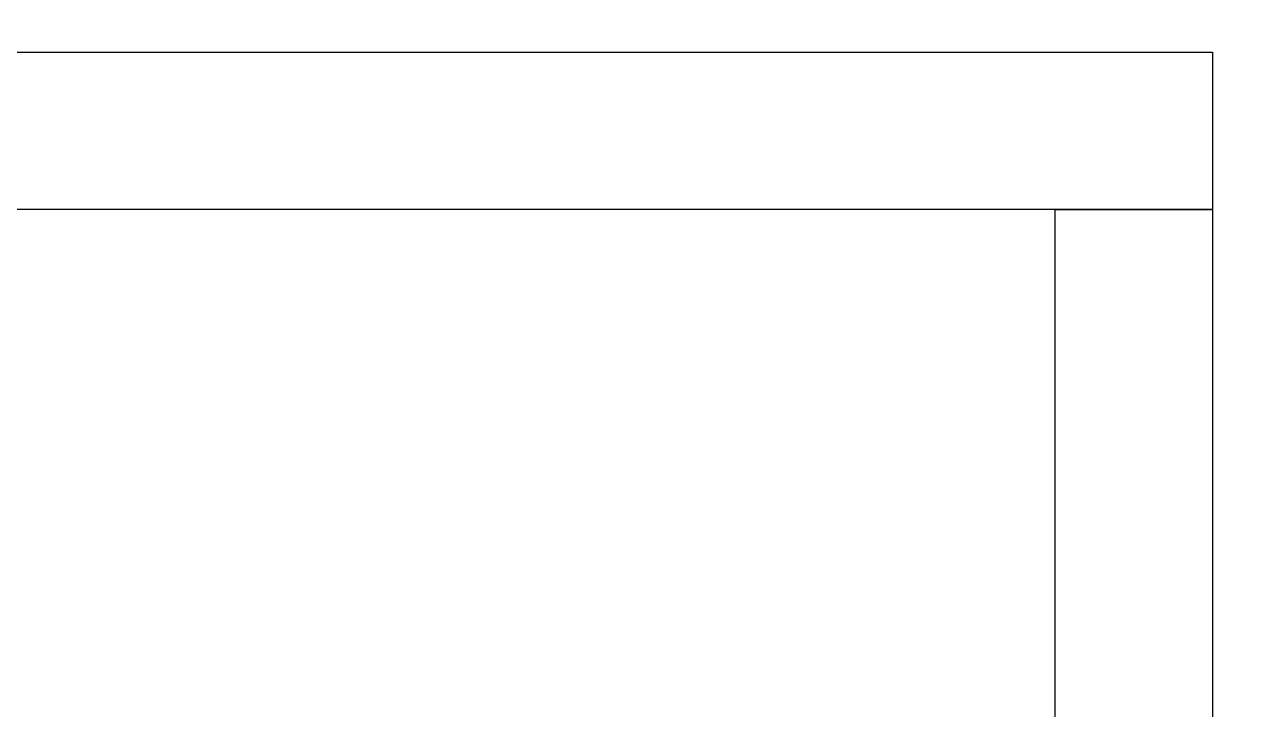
# Model space of a CAD drawing. Header units: feet. Extents: x 2953239 to 2976710, y -6058765 to -6052421.
# Drawn here: x 2971807 to 2972591, y -6056413 to -6055978 of the extents above; entities that cross this region are included whole.
import ezdxf

# ---------------------------------------------------------------- set-up
doc = ezdxf.new("R2010")
doc.units = ezdxf.units.FT
doc.header["$LTSCALE"] = 33
doc.header["$MEASUREMENT"] = 0
doc.layers.add('LENS-PARTITION', color=21, linetype='Continuous', lineweight=25)
doc.layers.add('LENS_DIMENSION', color=193, linetype='Continuous', lineweight=0)

msp = doc.modelspace()

# ---------------------------------------------------------------- linework, layer by layer
at = {"layer": 'LENS-PARTITION'}
for points in [[(2972561.569700078, -6056095.075915068), (2970861.569700077, -6056095.075915068), (2970861.569700077, -6055995.075915067), (2972561.569700078, -6055995.075915067)], [(2972561.569700078, -6058495.075915067), (2972461.569700077, -6058495.075915067), (2972461.569700077, -6056095.075915068), (2972561.569700078, -6056095.075915068)]]:
    msp.add_lwpolyline(points, close=True, dxfattribs=at)
at = {"layer": 'LENS_DIMENSION'}
msp.add_lwpolyline([(2974979.569700077, -6053489.075915067), (2970961.569700075, -6053489.075915071), (2970961.569700077, -6055995.075915067), (2972561.569700078, -6055995.075915067), (2972561.569700078, -6058495.075915067), (2976319.569700077, -6058495.075915067), (2976319.569700077, -6058455.075915068), (2976479.569700077, -6058455.075915068), (2976479.569700077, -6055189.075915068), (2974979.569700078, -6055189.075915068)], close=True, dxfattribs=at)

doc.saveas('drawing.dxf')
